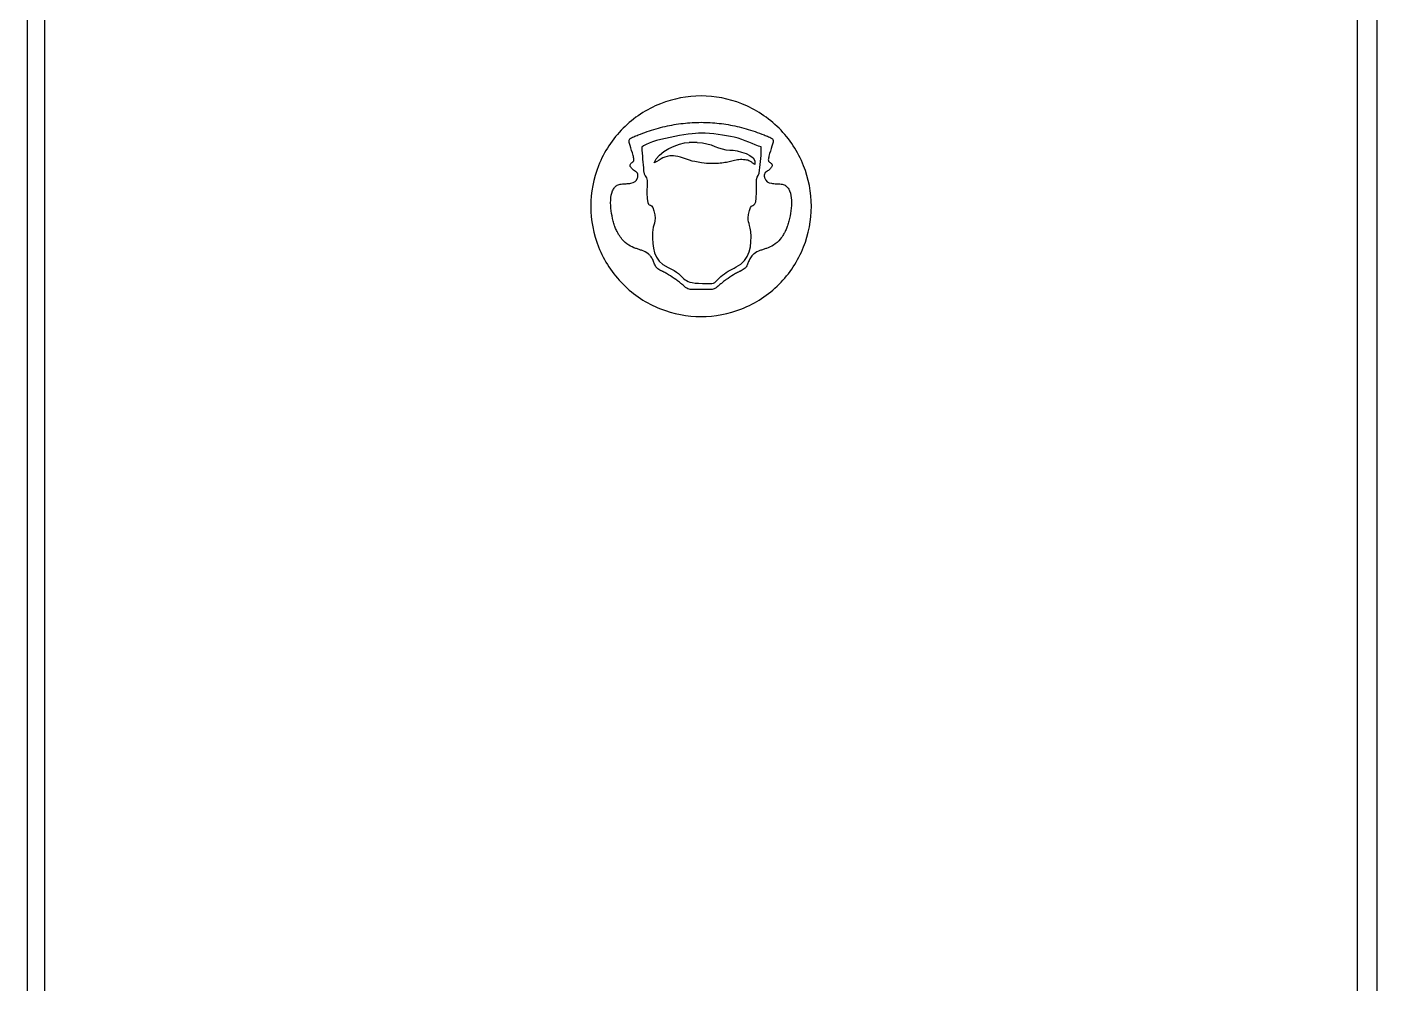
# Model space of a CAD drawing. Extents: x 59521 to 184406, y -1257 to 56672.
# Drawn here: x 69847 to 70581, y 14103 to 14623 of the extents above; entities that cross this region are included whole.
import ezdxf

# ---------------------------------------------------------------- set-up
doc = ezdxf.new("R2010")
doc.units = 0
doc.header["$MEASUREMENT"] = 0
doc.layers.get('0').update_dxf_attribs({"linetype": 'CONTINUOUS'})
doc.layers.add('4215-12653_3_0', color=7, linetype='CONTINUOUS')
doc.layers.add('4215-12661_1_0', color=7, linetype='CONTINUOUS')

# ---------------------------------------------------------------- blocks, each defined once
blk = doc.blocks.new('ju77')
at = {"layer": '4215-12653_3_0', "color": 87, "linetype": 'Continuous'}
for p, q in [((-406.74, -558.5), (-406.74, -1554)), ((327.66, -1554), (327.66, -558.5))]:
    blk.add_line(p, q, dxfattribs=at)
at = {"layer": '4215-12661_1_0', "color": 87, "linetype": 'Continuous'}
for p, q in [((-397.04, -1554), (-397.04, 459)), ((316.96, 459), (316.96, -1554)), ((-42.14, -919.32), (-46.54, -919.32))]:
    blk.add_line(p, q, dxfattribs=at)
for points, knots in [([(19.96, -954), (19.96, -946.46), (16.97, -930.76), (3.58, -910.38), (-16.8, -896.99), (-40.04, -892.56), (-63.28, -896.99), (-83.66, -910.38), (-97.05, -930.75), (-100.04, -946.46), (-100.04, -954)], [0, 0, 0, 0, 0.119993, 0.250002, 0.380017, 0.500018, 0.62001, 0.750015, 0.880025, 1, 1, 1, 1]), ([(-74.59, -938.59), (-74.51, -938.31), (-74.4, -937.79), (-74.35, -936.9), (-74.59, -936), (-75.36, -935.28), (-76.29, -934.71), (-77.01, -934.19), (-77.54, -933.67), (-77.96, -933.21), (-78.39, -932.64), (-78.67, -932.01), (-78.72, -931.3), (-78.25, -930.61), (-77.57, -930.16), (-76.96, -929.75), (-76.71, -929.44), (-76.59, -929.08), (-76.61, -928.36), (-76.76, -927.42), (-77.34, -924.99), (-78.3, -922.21), (-78.98, -919.9), (-79.16, -919.21), (-79.24, -918.82), (-79.27, -918.35), (-79.1, -917.66), (-78.5, -916.98), (-77.8, -916.66), (-76.24, -915.98), (-73.48, -914.84), (-67.79, -912.72), (-59.7, -910.4), (-49.95, -908.71), (-39.92, -908.13), (-30.18, -908.71), (-20.33, -910.41), (-12.26, -912.73), (-6.57, -914.85), (-3.8, -916), (-2.26, -916.66), (-1.75, -916.9), (-1.57, -917.04)], [0, 0, 0, 0, 0.008148, 0.014496, 0.024379, 0.033387, 0.043183, 0.054231, 0.058105, 0.063229, 0.071437, 0.077478, 0.082167, 0.090576, 0.099412, 0.106565, 0.108124, 0.110472, 0.117207, 0.126846, 0.138525, 0.18874, 0.200092, 0.208065, 0.2092, 0.211535, 0.221465, 0.228828, 0.236589, 0.249468, 0.275035, 0.325445, 0.423937, 0.520035, 0.61378, 0.709484, 0.805189, 0.90379, 0.954256, 0.979846, 0.99274, 1, 1, 1, 1]), ([(-1.57, -917.04), (-1.56, -917.05), (-1.37, -917.21), (-0.95, -917.7), (-0.8, -918.38), (-0.84, -918.9), (-0.96, -919.4), (-1.18, -920.23), (-1.89, -922.54), (-2.86, -925.41), (-3.37, -927.73), (-3.48, -928.59), (-3.46, -929.25), (-3.29, -929.54), (-3.03, -929.82), (-2.42, -930.22), (-1.73, -930.69), (-1.33, -931.42), (-1.44, -932.14), (-1.77, -932.78), (-2.24, -933.36), (-2.66, -933.81), (-3.17, -934.28), (-3.87, -934.76), (-4.78, -935.33), (-5.52, -936.06), (-5.73, -936.98), (-5.67, -937.72), (-5.57, -938.26), (-5.04, -940.39), (-2.67, -941.52), (0.84, -941.74), (3.34, -941.84), (5.11, -942.21), (5.97, -942.76), (6.45, -943.13), (7.3, -944.01), (8.67, -946.43), (9.34, -950.89), (9, -956.41), (8.08, -961.08), (7.08, -964.43), (6.38, -966.31), (5.62, -967.87), (4.63, -969.66), (2.75, -972.41), (-0.34, -975.2), (-3.7, -976.67), (-6.24, -977.48), (-8.6, -978.25), (-10.75, -979.26), (-12.35, -980.83), (-13.41, -982.26), (-14.18, -983.93), (-14.9, -986), (-16.1, -987.89), (-17.63, -988.83), (-18.77, -989.3), (-19.44, -989.62), (-20.64, -990.23), (-23.04, -991.62), (-25.68, -993.41), (-28.14, -995.22), (-29.63, -996.41), (-30.73, -997.36), (-31.53, -998.08), (-32.42, -998.81), (-33.33, -999.15), (-34.64, -999.26), (-36.79, -999.3), (-38.64, -999.28), (-40.04, -999.32)], [0, 0, 0, 0, 0.000415, 0.006471, 0.014529, 0.01642, 0.018609, 0.0267, 0.036408, 0.07618, 0.085227, 0.092487, 0.097298, 0.098706, 0.100047, 0.106086, 0.11326, 0.120175, 0.12416, 0.12938, 0.136471, 0.140799, 0.143183, 0.152062, 0.159953, 0.167268, 0.17542, 0.180716, 0.183832, 0.187796, 0.229442, 0.251394, 0.272907, 0.291247, 0.293607, 0.297731, 0.306077, 0.323614, 0.365016, 0.412929, 0.460705, 0.482312, 0.500882, 0.510854, 0.525792, 0.552061, 0.594563, 0.629903, 0.645894, 0.661207, 0.692105, 0.705615, 0.716499, 0.735893, 0.752984, 0.77033, 0.791779, 0.796581, 0.801046, 0.810351, 0.830027, 0.870067, 0.890013, 0.905913, 0.91766, 0.926303, 0.932895, 0.945629, 0.95371, 0.96492, 1, 1, 1, 1]), ([(-10.72, -931.26), (-11.07, -931.2), (-11.64, -930.81), (-12.66, -929.84), (-14.16, -929.07), (-15.98, -928.69), (-17.73, -928.58), (-19.52, -928.67), (-21.55, -928.96), (-24, -929.54), (-27.01, -930.3), (-29.28, -930.62), (-30.52, -930.68)], [0, 0, 0, 0, 0.136538, 0.273076, 0.409613, 0.477882, 0.546151, 0.602882, 0.659613, 0.773076, 0.886538, 1, 1, 1, 1]), ([(-40.04, -999.32), (-41.44, -999.28), (-43.29, -999.3), (-45.44, -999.26), (-46.75, -999.15), (-47.66, -998.81), (-48.55, -998.08), (-49.34, -997.36), (-50.45, -996.41), (-51.94, -995.22), (-54.4, -993.41), (-57.04, -991.62), (-59.44, -990.23), (-60.63, -989.62), (-61.31, -989.3), (-62.44, -988.82), (-63.97, -987.89), (-65.17, -986.01), (-65.9, -983.93), (-66.67, -982.26), (-67.73, -980.84), (-69.32, -979.26), (-71.47, -978.25), (-73.83, -977.48), (-76.36, -976.67), (-79.73, -975.21), (-82.82, -972.41), (-84.71, -969.66), (-85.69, -967.87), (-86.45, -966.31), (-87.15, -964.43), (-88.15, -961.08), (-89.07, -956.4), (-89.41, -950.88), (-88.74, -946.41), (-87.37, -943.99), (-86.5, -943.11), (-86.02, -942.74), (-85.15, -942.2), (-83.37, -941.83), (-80.87, -941.74), (-77.24, -941.49), (-75.09, -940.41), (-74.59, -938.59)], [0, 0, 0, 0, 0.04303, 0.056782, 0.066696, 0.082315, 0.0904, 0.100996, 0.115402, 0.1349, 0.159393, 0.208526, 0.232675, 0.244095, 0.249579, 0.255459, 0.281839, 0.303165, 0.324171, 0.348006, 0.361374, 0.377952, 0.415929, 0.434762, 0.45443, 0.497892, 0.550156, 0.582457, 0.600823, 0.613142, 0.63598, 0.662561, 0.721332, 0.780271, 0.831196, 0.852931, 0.863275, 0.868388, 0.871153, 0.893969, 0.92083, 0.947692, 1, 1, 1, 1]), ([(-100.04, -954), (-100.04, -961.54), (-97.05, -977.24), (-83.66, -997.62), (-63.29, -1011.01), (-40.04, -1015.44), (-16.8, -1011.01), (3.58, -997.62), (16.97, -977.25), (19.96, -961.54), (19.96, -954)], [0, 0, 0, 0, 0.120009, 0.25001, 0.380017, 0.500009, 0.619996, 0.749999, 0.880007, 1, 1, 1, 1])]:
    blk.add_open_spline(points, degree=3, knots=knots, dxfattribs=at)
for points in [[(-40.06, -914.16), (-46.22, -914.16), (-68.13, -917.82), (-72.35, -921.86)], [(-21.99, -916.48), (-27.42, -915.42), (-33.88, -914.16), (-40.06, -914.16)], [(-7.27, -921.65), (-11.48, -920.73), (-16.49, -917.55), (-21.99, -916.48)], [(-72.35, -921.86), (-72.06, -926.19), (-71.58, -930.39), (-71.32, -934.79)], [(-65.65, -930.42), (-63.46, -924.29), (-52.8, -919.32), (-46.54, -919.32)], [(-42.14, -919.32), (-34.18, -919.32), (-30.54, -923.49), (-24.32, -923.45)], [(-24.32, -923.45), (-20.37, -923.43), (-9.53, -925.79), (-10.72, -931.26)], [(-8.18, -934.41), (-7.8, -930.2), (-7.2, -925.86), (-7.27, -921.65)], [(-55.06, -926.54), (-60.85, -926.59), (-61.07, -928.15), (-65.65, -930.42)], [(-43.51, -929.71), (-47.05, -929.04), (-52.35, -926.52), (-55.06, -926.54)], [(-30.52, -930.68), (-36.45, -930.98), (-37.78, -930.81), (-43.51, -929.71)], [(-71.32, -934.79), (-71.16, -937.4), (-69.63, -937.51), (-69.45, -939.89)], [(-69.45, -939.89), (-69.31, -941.72), (-69.54, -944.58), (-69.5, -946.64)], [(-9.87, -946.4), (-9.85, -944.54), (-10.1, -940.95), (-9.91, -939.4)], [(-9.91, -939.4), (-9.68, -937.55), (-8.41, -936.96), (-8.18, -934.41)], [(-69.5, -946.64), (-69.29, -957.44), (-67.49, -950.15), (-65.7, -956.53)], [(-13.69, -956.26), (-12.37, -950.71), (-9.97, -956.96), (-9.87, -946.4)], [(-65.7, -956.53), (-63.9, -962.97), (-66.52, -963.67), (-66.47, -968.31)], [(-13.04, -967.65), (-13.61, -962.06), (-15.35, -963.23), (-13.69, -956.26)], [(-66.47, -968.31), (-66.39, -976.44), (-66.44, -983.4), (-57.97, -987.25)], [(-20.88, -987.01), (-13.5, -983.38), (-12.28, -975.12), (-13.04, -967.65)], [(-57.97, -987.25), (-47.37, -992.07), (-52, -995.87), (-39.3, -995.94)], [(-29.32, -992.25), (-26.85, -989.94), (-23.88, -988.49), (-20.88, -987.01)], [(-39.3, -995.94), (-31.89, -995.98), (-34.06, -996.7), (-29.32, -992.25)]]:
    blk.add_open_spline(points, degree=3, dxfattribs=at)

msp = doc.modelspace()

# ---------------------------------------------------------------- block references
msp.add_blockref('ju77', (70253.641, 15479.528))

doc.saveas('drawing.dxf')
